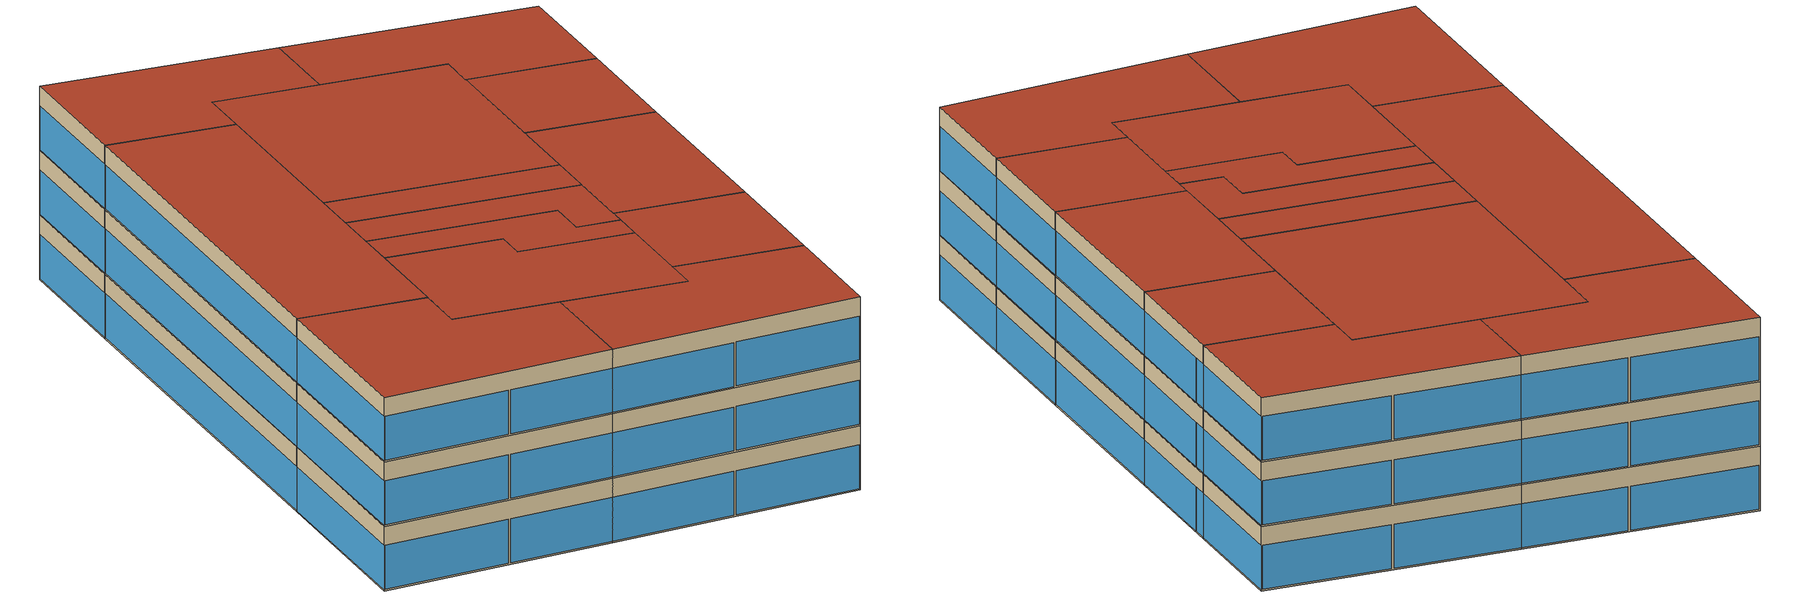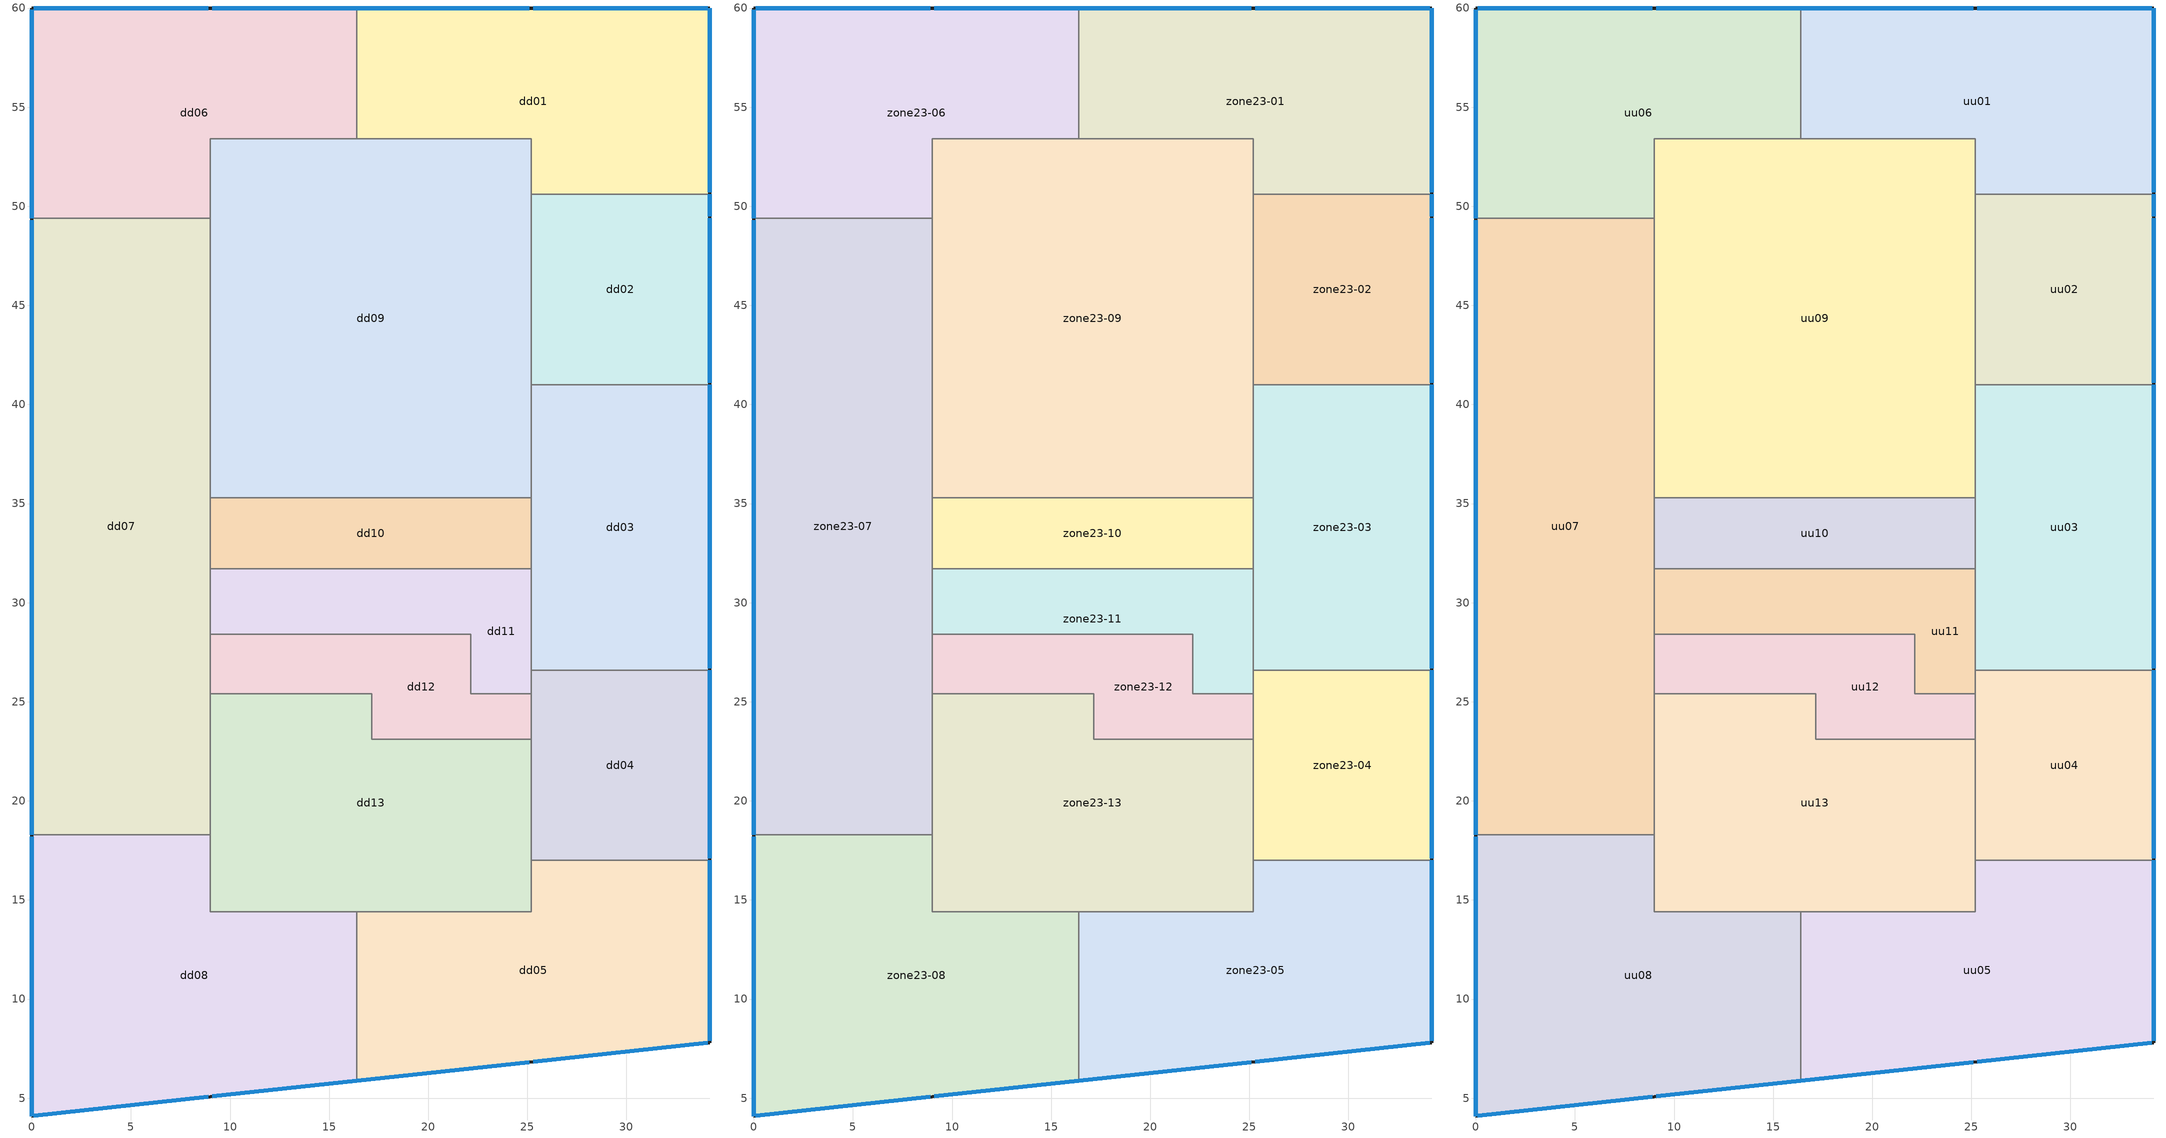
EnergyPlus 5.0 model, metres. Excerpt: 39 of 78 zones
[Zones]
dd03
 floor ground (GROUND_FLOOR): 34.2,41 34.2,26.6 25.2,26.6 25.2,41 z8.8
 wall outside (EXT_WALL): 34.2,26.6 34.2,41 z8.8:13.2
 wall to dd02 (ADJ_WALL): 34.2,41 25.2,41 z8.8:13.2
 wall to dd09 (ADJ_WALL): 25.2,41 25.2,35.3 z8.8:13.2
 wall to dd10 (ADJ_WALL): 25.2,35.3 25.2,31.7 z8.8:13.2
 wall to dd11 (ADJ_WALL): 25.2,31.7 25.2,26.6 z8.8:13.2
 wall to dd04 (ADJ_WALL): 25.2,26.6 34.2,26.6 z8.8:13.2
 window (EXT_WINDOW1): 34.2,26.7 34.2,41 z8.9:11.9
 ceiling to zone23-03 (ADJ_CEILING): 25.2,41 25.2,26.6 34.2,26.6 34.2,41 z13.2
dd12
 floor ground (GROUND_FLOOR): 25.2,25.4 25.2,23.1 17.15,23.1 17.15,25.4 9,25.4 9,28.4 22.15,28.4 22.15,25.4 z8.8
 wall to dd11 (ADJ_WALL): 25.2,25.4 22.15,25.4 22.15,28.4 9,28.4 z8.8:13.2
 wall to dd04 (ADJ_WALL): 25.2,23.1 25.2,25.4 z8.8:13.2
 wall to dd13 (ADJ_WALL): 9,25.4 17.15,25.4 17.15,23.1 25.2,23.1 z8.8:13.2
 wall to dd07 (ADJ_WALL): 9,28.4 9,25.4 z8.8:13.2
 ceiling to zone23-12 (ADJ_CEILING): 9,28.4 9,25.4 17.15,25.4 17.15,23.1 25.2,23.1 25.2,25.4 22.15,25.4 22.15,28.4 z13.2
dd08
 floor ground (GROUND_FLOOR): 16.4,14.4 16.4,5.87 0,4.1 0,18.3 9,18.3 9,14.4 z8.8
 wall outside (EXT_WALL): 0,18.3 0,4.1 16.4,5.87 z8.8:13.2
 wall to dd07 (ADJ_WALL): 9,18.3 0,18.3 z8.8:13.2
 wall to dd13 (ADJ_WALL): 16.4,14.4 9,14.4 9,18.3 z8.8:13.2
 wall to dd05 (ADJ_WALL): 16.4,5.87 16.4,14.4 z8.8:13.2
 window (EXT_WINDOW1): 0,18.2 0,4.1 / 9.1,5.08 16.4,5.87 / 0.1,4.11 8.9,5.06 z8.9:11.9
 ceiling to zone23-08 (ADJ_CEILING): 0,18.3 0,4.1 16.4,5.87 16.4,14.4 9,14.4 9,18.3 z13.2
dd01
 floor ground (GROUND_FLOOR): 34.2,60 34.2,50.6 25.2,50.6 25.2,53.4 16.4,53.4 16.4,60 z8.8
 wall outside (EXT_WALL): 34.2,50.6 34.2,60 16.4,60 z8.8:13.2
 wall to dd06 (ADJ_WALL): 16.4,60 16.4,53.4 z8.8:13.2
 wall to dd09 (ADJ_WALL): 16.4,53.4 25.2,53.4 25.2,50.6 z8.8:13.2
 wall to dd02 (ADJ_WALL): 25.2,50.6 34.2,50.6 z8.8:13.2
 window (EXT_WINDOW1): 25.1,60 16.4,60 / 34.2,50.7 34.2,60 / 34.1,60 25.3,60 z8.9:11.9
 ceiling to zone23-01 (ADJ_CEILING): 16.4,60 16.4,53.4 25.2,53.4 25.2,50.6 34.2,50.6 34.2,60 z13.2
dd02
 floor ground (GROUND_FLOOR): 34.2,50.6 34.2,41 25.2,41 25.2,50.6 z8.8
 wall outside (EXT_WALL): 34.2,41 34.2,50.6 z8.8:13.2
 wall to dd01 (ADJ_WALL): 34.2,50.6 25.2,50.6 z8.8:13.2
 wall to dd09 (ADJ_WALL): 25.2,50.6 25.2,41 z8.8:13.2
 wall to dd03 (ADJ_WALL): 25.2,41 34.2,41 z8.8:13.2
 window (EXT_WINDOW1): 34.2,49.5 34.2,50.6 / 34.2,41.1 34.2,49.4 z8.9:11.9
 ceiling to zone23-02 (ADJ_CEILING): 25.2,50.6 25.2,41 34.2,41 34.2,50.6 z13.2
dd07
 floor ground (GROUND_FLOOR): 9,49.4 9,18.3 0,18.3 0,49.4 z8.8
 wall outside (EXT_WALL): 0,49.4 0,18.3 z8.8:13.2
 wall to dd09 (ADJ_WALL): 9,35.3 9,49.4 z8.8:13.2
 wall to dd10 (ADJ_WALL): 9,31.7 9,35.3 z8.8:13.2
 wall to dd11 (ADJ_WALL): 9,28.4 9,31.7 z8.8:13.2
 wall to dd12 (ADJ_WALL): 9,25.4 9,28.4 z8.8:13.2
 wall to dd13 (ADJ_WALL): 9,18.3 9,25.4 z8.8:13.2
 wall to dd08 (ADJ_WALL): 0,18.3 9,18.3 z8.8:13.2
 wall to dd06 (ADJ_WALL): 9,49.4 0,49.4 z8.8:13.2
 window (EXT_WINDOW1): 0,49.3 0,18.3 z8.9:11.9
 ceiling to zone23-07 (ADJ_CEILING): 0,49.4 0,18.3 9,18.3 9,49.4 z13.2
dd10
 floor ground (GROUND_FLOOR): 25.2,35.3 25.2,31.7 9,31.7 9,35.3 z8.8
 wall to dd03 (ADJ_WALL): 25.2,31.7 25.2,35.3 z8.8:13.2
 wall to dd11 (ADJ_WALL): 9,31.7 25.2,31.7 z8.8:13.2
 wall to dd07 (ADJ_WALL): 9,35.3 9,31.7 z8.8:13.2
 wall to dd09 (ADJ_WALL): 25.2,35.3 9,35.3 z8.8:13.2
 ceiling to zone23-10 (ADJ_CEILING): 9,35.3 9,31.7 25.2,31.7 25.2,35.3 z13.2
dd04
 floor ground (GROUND_FLOOR): 34.2,26.6 34.2,17 25.2,17 25.2,26.6 z8.8
 wall outside (EXT_WALL): 34.2,17 34.2,26.6 z8.8:13.2
 wall to dd03 (ADJ_WALL): 34.2,26.6 25.2,26.6 z8.8:13.2
 wall to dd11 (ADJ_WALL): 25.2,26.6 25.2,25.4 z8.8:13.2
 wall to dd12 (ADJ_WALL): 25.2,25.4 25.2,23.1 z8.8:13.2
 wall to dd13 (ADJ_WALL): 25.2,23.1 25.2,17 z8.8:13.2
 wall to dd05 (ADJ_WALL): 25.2,17 34.2,17 z8.8:13.2
 window (EXT_WINDOW1): 34.2,17.1 34.2,26.6 z8.9:11.9
 ceiling to zone23-04 (ADJ_CEILING): 25.2,26.6 25.2,17 34.2,17 34.2,26.6 z13.2
dd05
 floor ground (GROUND_FLOOR): 34.2,17 34.2,7.8 16.4,5.87 16.4,14.4 25.2,14.4 25.2,17 z8.8
 wall outside (EXT_WALL): 16.4,5.87 34.2,7.8 34.2,17 z8.8:13.2
 wall to dd13 (ADJ_WALL): 25.2,17 25.2,14.4 16.4,14.4 z8.8:13.2
 wall to dd04 (ADJ_WALL): 34.2,17 25.2,17 z8.8:13.2
 wall to dd08 (ADJ_WALL): 16.4,14.4 16.4,5.87 z8.8:13.2
 window (EXT_WINDOW1): 16.4,5.87 25.1,6.82 / 34.2,7.9 34.2,17 / 25.3,6.84 34.1,7.79 z8.9:11.9
 ceiling to zone23-05 (ADJ_CEILING): 16.4,14.4 16.4,5.87 34.2,7.8 34.2,17 25.2,17 25.2,14.4 z13.2
dd13
 floor ground (GROUND_FLOOR): 25.2,23.1 25.2,14.4 9,14.4 9,25.4 17.15,25.4 17.15,23.1 z8.8
 wall to dd08 (ADJ_WALL): 9,18.3 9,14.4 16.4,14.4 z8.8:13.2
 wall to dd07 (ADJ_WALL): 9,25.4 9,18.3 z8.8:13.2
 wall to dd12 (ADJ_WALL): 25.2,23.1 17.15,23.1 17.15,25.4 9,25.4 z8.8:13.2
 wall to dd04 (ADJ_WALL): 25.2,17 25.2,23.1 z8.8:13.2
 wall to dd05 (ADJ_WALL): 16.4,14.4 25.2,14.4 25.2,17 z8.8:13.2
 ceiling to zone23-13 (ADJ_CEILING): 9,25.4 9,14.4 25.2,14.4 25.2,23.1 17.15,23.1 17.15,25.4 z13.2
dd09
 floor ground (GROUND_FLOOR): 25.2,53.4 25.2,35.3 9,35.3 9,53.4 z8.8
 wall to dd03 (ADJ_WALL): 25.2,35.3 25.2,41 z8.8:13.2
 wall to dd06 (ADJ_WALL): 16.4,53.4 9,53.4 9,49.4 z8.8:13.2
 wall to dd01 (ADJ_WALL): 25.2,50.6 25.2,53.4 16.4,53.4 z8.8:13.2
 wall to dd02 (ADJ_WALL): 25.2,41 25.2,50.6 z8.8:13.2
 wall to dd10 (ADJ_WALL): 9,35.3 25.2,35.3 z8.8:13.2
 wall to dd07 (ADJ_WALL): 9,49.4 9,35.3 z8.8:13.2
 ceiling to zone23-09 (ADJ_CEILING): 9,53.4 9,35.3 25.2,35.3 25.2,53.4 z13.2
dd06
 floor ground (GROUND_FLOOR): 16.4,60 16.4,53.4 9,53.4 9,49.4 0,49.4 0,60 z8.8
 wall outside (EXT_WALL): 16.4,60 0,60 0,49.4 z8.8:13.2
 wall to dd01 (ADJ_WALL): 16.4,53.4 16.4,60 z8.8:13.2
 wall to dd09 (ADJ_WALL): 9,49.4 9,53.4 16.4,53.4 z8.8:13.2
 wall to dd07 (ADJ_WALL): 0,49.4 9,49.4 z8.8:13.2
 window (EXT_WINDOW1): 16.4,60 9.1,60 / 0,59.9 0,49.4 / 8.9,60 0.1,60 z8.9:11.9
 ceiling to zone23-06 (ADJ_CEILING): 0,60 0,49.4 9,49.4 9,53.4 16.4,53.4 16.4,60 z13.2
dd11
 floor ground (GROUND_FLOOR): 25.2,31.7 25.2,25.4 22.15,25.4 22.15,28.4 9,28.4 9,31.7 z8.8
 wall to dd12 (ADJ_WALL): 9,28.4 22.15,28.4 22.15,25.4 25.2,25.4 z8.8:13.2
 wall to dd07 (ADJ_WALL): 9,31.7 9,28.4 z8.8:13.2
 wall to dd10 (ADJ_WALL): 25.2,31.7 9,31.7 z8.8:13.2
 wall to dd03 (ADJ_WALL): 25.2,26.6 25.2,31.7 z8.8:13.2
 wall to dd04 (ADJ_WALL): 25.2,25.4 25.2,26.6 z8.8:13.2
 ceiling to zone23-11 (ADJ_CEILING): 9,31.7 9,28.4 22.15,28.4 22.15,25.4 25.2,25.4 25.2,31.7 z13.2
zone23-10
 floor to dd10 (ADJ_CEILING): 25.2,35.3 25.2,31.7 9,31.7 9,35.3 z13.2
 wall to zone23-03 (ADJ_WALL): 25.2,31.7 25.2,35.3 z13.2:17.6
 wall to zone23-11 (ADJ_WALL): 9,31.7 25.2,31.7 z13.2:17.6
 wall to zone23-07 (ADJ_WALL): 9,35.3 9,31.7 z13.2:17.6
 wall to zone23-09 (ADJ_WALL): 25.2,35.3 9,35.3 z13.2:17.6
 ceiling to uu10 (ADJ_CEILING): 9,35.3 9,31.7 25.2,31.7 25.2,35.3 z17.6
zone23-03
 floor to dd03 (ADJ_CEILING): 34.2,41 34.2,26.6 25.2,26.6 25.2,41 z13.2
 wall outside (EXT_WALL): 34.2,26.6 34.2,41 z13.2:17.6
 wall to zone23-02 (ADJ_WALL): 34.2,41 25.2,41 z13.2:17.6
 wall to zone23-09 (ADJ_WALL): 25.2,41 25.2,35.3 z13.2:17.6
 wall to zone23-10 (ADJ_WALL): 25.2,35.3 25.2,31.7 z13.2:17.6
 wall to zone23-11 (ADJ_WALL): 25.2,31.7 25.2,26.6 z13.2:17.6
 wall to zone23-04 (ADJ_WALL): 25.2,26.6 34.2,26.6 z13.2:17.6
 window (EXT_WINDOW1): 34.2,26.7 34.2,41 z13.3:16.3
 ceiling to uu03 (ADJ_CEILING): 25.2,41 25.2,26.6 34.2,26.6 34.2,41 z17.6
zone23-01
 floor to dd01 (ADJ_CEILING): 34.2,60 34.2,50.6 25.2,50.6 25.2,53.4 16.4,53.4 16.4,60 z13.2
 wall outside (EXT_WALL): 34.2,50.6 34.2,60 16.4,60 z13.2:17.6
 wall to zone23-06 (ADJ_WALL): 16.4,60 16.4,53.4 z13.2:17.6
 wall to zone23-09 (ADJ_WALL): 16.4,53.4 25.2,53.4 25.2,50.6 z13.2:17.6
 wall to zone23-02 (ADJ_WALL): 25.2,50.6 34.2,50.6 z13.2:17.6
 window (EXT_WINDOW1): 25.1,60 16.4,60 / 34.2,50.7 34.2,60 / 34.1,60 25.3,60 z13.3:16.3
 ceiling to uu01 (ADJ_CEILING): 16.4,60 16.4,53.4 25.2,53.4 25.2,50.6 34.2,50.6 34.2,60 z17.6
zone23-02
 floor to dd02 (ADJ_CEILING): 34.2,50.6 34.2,41 25.2,41 25.2,50.6 z13.2
 wall outside (EXT_WALL): 34.2,41 34.2,50.6 z13.2:17.6
 wall to zone23-01 (ADJ_WALL): 34.2,50.6 25.2,50.6 z13.2:17.6
 wall to zone23-09 (ADJ_WALL): 25.2,50.6 25.2,41 z13.2:17.6
 wall to zone23-03 (ADJ_WALL): 25.2,41 34.2,41 z13.2:17.6
 window (EXT_WINDOW1): 34.2,49.5 34.2,50.6 / 34.2,41.1 34.2,49.4 z13.3:16.3
 ceiling to uu02 (ADJ_CEILING): 25.2,50.6 25.2,41 34.2,41 34.2,50.6 z17.6
zone23-07
 floor to dd07 (ADJ_CEILING): 9,49.4 9,18.3 0,18.3 0,49.4 z13.2
 wall outside (EXT_WALL): 0,49.4 0,18.3 z13.2:17.6
 wall to zone23-09 (ADJ_WALL): 9,35.3 9,49.4 z13.2:17.6
 wall to zone23-10 (ADJ_WALL): 9,31.7 9,35.3 z13.2:17.6
 wall to zone23-11 (ADJ_WALL): 9,28.4 9,31.7 z13.2:17.6
 wall to zone23-12 (ADJ_WALL): 9,25.4 9,28.4 z13.2:17.6
 wall to zone23-13 (ADJ_WALL): 9,18.3 9,25.4 z13.2:17.6
 wall to zone23-08 (ADJ_WALL): 0,18.3 9,18.3 z13.2:17.6
 wall to zone23-06 (ADJ_WALL): 9,49.4 0,49.4 z13.2:17.6
 window (EXT_WINDOW1): 0,49.3 0,18.3 z13.3:16.3
 ceiling to uu07 (ADJ_CEILING): 0,49.4 0,18.3 9,18.3 9,49.4 z17.6
zone23-09
 floor to dd09 (ADJ_CEILING): 25.2,53.4 25.2,35.3 9,35.3 9,53.4 z13.2
 wall to zone23-01 (ADJ_WALL): 25.2,50.6 25.2,53.4 16.4,53.4 z13.2:17.6
 wall to zone23-02 (ADJ_WALL): 25.2,41 25.2,50.6 z13.2:17.6
 wall to zone23-03 (ADJ_WALL): 25.2,35.3 25.2,41 z13.2:17.6
 wall to zone23-10 (ADJ_WALL): 9,35.3 25.2,35.3 z13.2:17.6
 wall to zone23-07 (ADJ_WALL): 9,49.4 9,35.3 z13.2:17.6
 wall to zone23-06 (ADJ_WALL): 16.4,53.4 9,53.4 9,49.4 z13.2:17.6
 ceiling to uu09 (ADJ_CEILING): 9,53.4 9,35.3 25.2,35.3 25.2,53.4 z17.6
zone23-08
 floor to dd08 (ADJ_CEILING): 16.4,14.4 16.4,5.87 0,4.1 0,18.3 9,18.3 9,14.4 z13.2
 wall outside (EXT_WALL): 0,18.3 0,4.1 16.4,5.87 z13.2:17.6
 wall to zone23-07 (ADJ_WALL): 9,18.3 0,18.3 z13.2:17.6
 wall to zone23-13 (ADJ_WALL): 16.4,14.4 9,14.4 9,18.3 z13.2:17.6
 wall to zone23-05 (ADJ_WALL): 16.4,5.87 16.4,14.4 z13.2:17.6
 window (EXT_WINDOW1): 9.1,5.08 16.4,5.87 / 0,18.2 0,4.1 / 0.1,4.11 8.9,5.06 z13.3:16.3
 ceiling to uu08 (ADJ_CEILING): 0,18.3 0,4.1 16.4,5.87 16.4,14.4 9,14.4 9,18.3 z17.6
zone23-05
 floor to dd05 (ADJ_CEILING): 34.2,17 34.2,7.8 16.4,5.87 16.4,14.4 25.2,14.4 25.2,17 z13.2
 wall outside (EXT_WALL): 16.4,5.87 34.2,7.8 34.2,17 z13.2:17.6
 wall to zone23-13 (ADJ_WALL): 25.2,17 25.2,14.4 16.4,14.4 z13.2:17.6
 wall to zone23-04 (ADJ_WALL): 34.2,17 25.2,17 z13.2:17.6
 wall to zone23-08 (ADJ_WALL): 16.4,14.4 16.4,5.87 z13.2:17.6
 window (EXT_WINDOW1): 34.2,7.9 34.2,17 / 16.4,5.87 25.1,6.82 / 25.3,6.84 34.1,7.79 z13.3:16.3
 ceiling to uu05 (ADJ_CEILING): 16.4,14.4 16.4,5.87 34.2,7.8 34.2,17 25.2,17 25.2,14.4 z17.6
zone23-12
 floor to dd12 (ADJ_CEILING): 25.2,25.4 25.2,23.1 17.15,23.1 17.15,25.4 9,25.4 9,28.4 22.15,28.4 22.15,25.4 z13.2
 wall to zone23-11 (ADJ_WALL): 25.2,25.4 22.15,25.4 22.15,28.4 9,28.4 z13.2:17.6
 wall to zone23-04 (ADJ_WALL): 25.2,23.1 25.2,25.4 z13.2:17.6
 wall to zone23-13 (ADJ_WALL): 9,25.4 17.15,25.4 17.15,23.1 25.2,23.1 z13.2:17.6
 wall to zone23-07 (ADJ_WALL): 9,28.4 9,25.4 z13.2:17.6
 ceiling to uu12 (ADJ_CEILING): 9,28.4 9,25.4 17.15,25.4 17.15,23.1 25.2,23.1 25.2,25.4 22.15,25.4 22.15,28.4 z17.6
zone23-06
 floor to dd06 (ADJ_CEILING): 16.4,60 16.4,53.4 9,53.4 9,49.4 0,49.4 0,60 z13.2
 wall outside (EXT_WALL): 16.4,60 0,60 0,49.4 z13.2:17.6
 wall to zone23-01 (ADJ_WALL): 16.4,53.4 16.4,60 z13.2:17.6
 wall to zone23-09 (ADJ_WALL): 9,49.4 9,53.4 16.4,53.4 z13.2:17.6
 wall to zone23-07 (ADJ_WALL): 0,49.4 9,49.4 z13.2:17.6
 window (EXT_WINDOW1): 0,59.9 0,49.4 / 16.4,60 9.1,60 / 8.9,60 0.1,60 z13.3:16.3
 ceiling to uu06 (ADJ_CEILING): 0,60 0,49.4 9,49.4 9,53.4 16.4,53.4 16.4,60 z17.6
zone23-04
 floor to dd04 (ADJ_CEILING): 34.2,26.6 34.2,17 25.2,17 25.2,26.6 z13.2
 wall outside (EXT_WALL): 34.2,17 34.2,26.6 z13.2:17.6
 wall to zone23-03 (ADJ_WALL): 34.2,26.6 25.2,26.6 z13.2:17.6
 wall to zone23-12 (ADJ_WALL): 25.2,25.4 25.2,23.1 z13.2:17.6
 wall to zone23-13 (ADJ_WALL): 25.2,23.1 25.2,17 z13.2:17.6
 wall to zone23-05 (ADJ_WALL): 25.2,17 34.2,17 z13.2:17.6
 wall to zone23-11 (ADJ_WALL): 25.2,26.6 25.2,25.4 z13.2:17.6
 window (EXT_WINDOW1): 34.2,17.1 34.2,26.6 z13.3:16.3
 ceiling to uu04 (ADJ_CEILING): 25.2,26.6 25.2,17 34.2,17 34.2,26.6 z17.6
zone23-11
 floor to dd11 (ADJ_CEILING): 25.2,31.7 25.2,25.4 22.15,25.4 22.15,28.4 9,28.4 9,31.7 z13.2
 wall to zone23-12 (ADJ_WALL): 9,28.4 22.15,28.4 22.15,25.4 25.2,25.4 z13.2:17.6
 wall to zone23-07 (ADJ_WALL): 9,31.7 9,28.4 z13.2:17.6
 wall to zone23-10 (ADJ_WALL): 25.2,31.7 9,31.7 z13.2:17.6
 wall to zone23-03 (ADJ_WALL): 25.2,26.6 25.2,31.7 z13.2:17.6
 wall to zone23-04 (ADJ_WALL): 25.2,25.4 25.2,26.6 z13.2:17.6
 ceiling to uu11 (ADJ_CEILING): 9,31.7 9,28.4 22.15,28.4 22.15,25.4 25.2,25.4 25.2,31.7 z17.6
zone23-13
 floor to dd13 (ADJ_CEILING): 25.2,23.1 25.2,14.4 9,14.4 9,25.4 17.15,25.4 17.15,23.1 z13.2
 wall to zone23-08 (ADJ_WALL): 9,18.3 9,14.4 16.4,14.4 z13.2:17.6
 wall to zone23-07 (ADJ_WALL): 9,25.4 9,18.3 z13.2:17.6
 wall to zone23-12 (ADJ_WALL): 25.2,23.1 17.15,23.1 17.15,25.4 9,25.4 z13.2:17.6
 wall to zone23-04 (ADJ_WALL): 25.2,17 25.2,23.1 z13.2:17.6
 wall to zone23-05 (ADJ_WALL): 16.4,14.4 25.2,14.4 25.2,17 z13.2:17.6
 ceiling to uu13 (ADJ_CEILING): 9,25.4 9,14.4 25.2,14.4 25.2,23.1 17.15,23.1 17.15,25.4 z17.6
uu07
 floor to zone23-07 (ADJ_CEILING): 9,49.4 9,18.3 0,18.3 0,49.4 z17.6
 wall outside (EXT_WALL): 0,49.4 0,18.3 z17.6:22
 wall to uu09 (ADJ_WALL): 9,35.3 9,49.4 z17.6:22
 wall to uu10 (ADJ_WALL): 9,31.7 9,35.3 z17.6:22
 wall to uu11 (ADJ_WALL): 9,28.4 9,31.7 z17.6:22
 wall to uu12 (ADJ_WALL): 9,25.4 9,28.4 z17.6:22
 wall to uu13 (ADJ_WALL): 9,18.3 9,25.4 z17.6:22
 wall to uu08 (ADJ_WALL): 0,18.3 9,18.3 z17.6:22
 wall to uu06 (ADJ_WALL): 9,49.4 0,49.4 z17.6:22
 window (EXT_WINDOW1): 0,49.3 0,18.3 z17.7:20.7
 roof outside (EXT_ROOF): 0,49.4 0,18.3 9,18.3 9,49.4 z22
uu10
 floor to zone23-10 (ADJ_CEILING): 25.2,35.3 25.2,31.7 9,31.7 9,35.3 z17.6
 wall to uu03 (ADJ_WALL): 25.2,31.7 25.2,35.3 z17.6:22
 wall to uu11 (ADJ_WALL): 9,31.7 25.2,31.7 z17.6:22
 wall to uu07 (ADJ_WALL): 9,35.3 9,31.7 z17.6:22
 wall to uu09 (ADJ_WALL): 25.2,35.3 9,35.3 z17.6:22
 roof outside (EXT_ROOF): 9,35.3 9,31.7 25.2,31.7 25.2,35.3 z22
uu13
 floor to zone23-13 (ADJ_CEILING): 25.2,23.1 25.2,14.4 9,14.4 9,25.4 17.15,25.4 17.15,23.1 z17.6
 wall to uu08 (ADJ_WALL): 9,18.3 9,14.4 16.4,14.4 z17.6:22
 wall to uu07 (ADJ_WALL): 9,25.4 9,18.3 z17.6:22
 wall to uu12 (ADJ_WALL): 25.2,23.1 17.15,23.1 17.15,25.4 9,25.4 z17.6:22
 wall to uu04 (ADJ_WALL): 25.2,17 25.2,23.1 z17.6:22
 wall to uu05 (ADJ_WALL): 16.4,14.4 25.2,14.4 25.2,17 z17.6:22
 roof outside (EXT_ROOF): 9,25.4 9,14.4 25.2,14.4 25.2,23.1 17.15,23.1 17.15,25.4 z22
uu06
 floor to zone23-06 (ADJ_CEILING): 16.4,60 16.4,53.4 9,53.4 9,49.4 0,49.4 0,60 z17.6
 wall outside (EXT_WALL): 16.4,60 0,60 0,49.4 z17.6:22
 wall to uu01 (ADJ_WALL): 16.4,53.4 16.4,60 z17.6:22
 wall to uu09 (ADJ_WALL): 9,49.4 9,53.4 16.4,53.4 z17.6:22
 wall to uu07 (ADJ_WALL): 0,49.4 9,49.4 z17.6:22
 window (EXT_WINDOW1): 16.4,60 9.1,60 / 0,59.9 0,49.4 / 8.9,60 0.1,60 z17.7:20.7
 roof outside (EXT_ROOF): 0,60 0,49.4 9,49.4 9,53.4 16.4,53.4 16.4,60 z22
uu01
 floor to zone23-01 (ADJ_CEILING): 34.2,60 34.2,50.6 25.2,50.6 25.2,53.4 16.4,53.4 16.4,60 z17.6
 wall outside (EXT_WALL): 34.2,50.6 34.2,60 16.4,60 z17.6:22
 wall to uu06 (ADJ_WALL): 16.4,60 16.4,53.4 z17.6:22
 wall to uu09 (ADJ_WALL): 16.4,53.4 25.2,53.4 25.2,50.6 z17.6:22
 wall to uu02 (ADJ_WALL): 25.2,50.6 34.2,50.6 z17.6:22
 window (EXT_WINDOW1): 25.1,60 16.4,60 / 34.2,50.7 34.2,60 / 34.1,60 25.3,60 z17.7:20.7
 roof outside (EXT_ROOF): 16.4,60 16.4,53.4 25.2,53.4 25.2,50.6 34.2,50.6 34.2,60 z22
uu12
 floor to zone23-12 (ADJ_CEILING): 25.2,25.4 25.2,23.1 17.15,23.1 17.15,25.4 9,25.4 9,28.4 22.15,28.4 22.15,25.4 z17.6
 wall to uu11 (ADJ_WALL): 25.2,25.4 22.15,25.4 22.15,28.4 9,28.4 z17.6:22
 wall to uu07 (ADJ_WALL): 9,28.4 9,25.4 z17.6:22
 wall to uu13 (ADJ_WALL): 9,25.4 17.15,25.4 17.15,23.1 25.2,23.1 z17.6:22
 wall to uu04 (ADJ_WALL): 25.2,23.1 25.2,25.4 z17.6:22
 roof outside (EXT_ROOF): 9,28.4 9,25.4 17.15,25.4 17.15,23.1 25.2,23.1 25.2,25.4 22.15,25.4 22.15,28.4 z22
uu05
 floor to zone23-05 (ADJ_CEILING): 34.2,17 34.2,7.8 16.4,5.87 16.4,14.4 25.2,14.4 25.2,17 z17.6
 wall outside (EXT_WALL): 16.4,5.87 34.2,7.8 34.2,17 z17.6:22
 wall to uu13 (ADJ_WALL): 25.2,17 25.2,14.4 16.4,14.4 z17.6:22
 wall to uu04 (ADJ_WALL): 34.2,17 25.2,17 z17.6:22
 wall to uu08 (ADJ_WALL): 16.4,14.4 16.4,5.87 z17.6:22
 window (EXT_WINDOW1): 16.4,5.87 25.1,6.82 / 34.2,7.9 34.2,17 / 25.3,6.84 34.1,7.79 z17.7:20.7
 roof outside (EXT_ROOF): 16.4,14.4 16.4,5.87 34.2,7.8 34.2,17 25.2,17 25.2,14.4 z22
uu09
 floor to zone23-09 (ADJ_CEILING): 25.2,53.4 25.2,35.3 9,35.3 9,53.4 z17.6
 wall to uu01 (ADJ_WALL): 25.2,50.6 25.2,53.4 16.4,53.4 z17.6:22
 wall to uu02 (ADJ_WALL): 25.2,41 25.2,50.6 z17.6:22
 wall to uu03 (ADJ_WALL): 25.2,35.3 25.2,41 z17.6:22
 wall to uu10 (ADJ_WALL): 9,35.3 25.2,35.3 z17.6:22
 wall to uu07 (ADJ_WALL): 9,49.4 9,35.3 z17.6:22
 wall to uu06 (ADJ_WALL): 16.4,53.4 9,53.4 9,49.4 z17.6:22
 roof outside (EXT_ROOF): 9,53.4 9,35.3 25.2,35.3 25.2,53.4 z22
uu03
 floor to zone23-03 (ADJ_CEILING): 34.2,41 34.2,26.6 25.2,26.6 25.2,41 z17.6
 wall outside (EXT_WALL): 34.2,26.6 34.2,41 z17.6:22
 wall to uu04 (ADJ_WALL): 25.2,26.6 34.2,26.6 z17.6:22
 wall to uu11 (ADJ_WALL): 25.2,31.7 25.2,26.6 z17.6:22
 wall to uu10 (ADJ_WALL): 25.2,35.3 25.2,31.7 z17.6:22
 wall to uu09 (ADJ_WALL): 25.2,41 25.2,35.3 z17.6:22
 wall to uu02 (ADJ_WALL): 34.2,41 25.2,41 z17.6:22
 window (EXT_WINDOW1): 34.2,26.7 34.2,41 z17.7:20.7
 roof outside (EXT_ROOF): 25.2,41 25.2,26.6 34.2,26.6 34.2,41 z22
uu02
 floor to zone23-02 (ADJ_CEILING): 34.2,50.6 34.2,41 25.2,41 25.2,50.6 z17.6
 wall outside (EXT_WALL): 34.2,41 34.2,50.6 z17.6:22
 wall to uu03 (ADJ_WALL): 25.2,41 34.2,41 z17.6:22
 wall to uu09 (ADJ_WALL): 25.2,50.6 25.2,41 z17.6:22
 wall to uu01 (ADJ_WALL): 34.2,50.6 25.2,50.6 z17.6:22
 window (EXT_WINDOW1): 34.2,49.5 34.2,50.6 / 34.2,41.1 34.2,49.4 z17.7:20.7
 roof outside (EXT_ROOF): 25.2,50.6 25.2,41 34.2,41 34.2,50.6 z22
uu11
 floor to zone23-11 (ADJ_CEILING): 25.2,31.7 25.2,25.4 22.15,25.4 22.15,28.4 9,28.4 9,31.7 z17.6
 wall to uu12 (ADJ_WALL): 9,28.4 22.15,28.4 22.15,25.4 25.2,25.4 z17.6:22
 wall to uu04 (ADJ_WALL): 25.2,25.4 25.2,26.6 z17.6:22
 wall to uu03 (ADJ_WALL): 25.2,26.6 25.2,31.7 z17.6:22
 wall to uu10 (ADJ_WALL): 25.2,31.7 9,31.7 z17.6:22
 wall to uu07 (ADJ_WALL): 9,31.7 9,28.4 z17.6:22
 roof outside (EXT_ROOF): 9,31.7 9,28.4 22.15,28.4 22.15,25.4 25.2,25.4 25.2,31.7 z22
uu08
 floor to zone23-08 (ADJ_CEILING): 16.4,14.4 16.4,5.87 0,4.1 0,18.3 9,18.3 9,14.4 z17.6
 wall outside (EXT_WALL): 0,18.3 0,4.1 16.4,5.87 z17.6:22
 wall to uu07 (ADJ_WALL): 9,18.3 0,18.3 z17.6:22
 wall to uu13 (ADJ_WALL): 16.4,14.4 9,14.4 9,18.3 z17.6:22
 wall to uu05 (ADJ_WALL): 16.4,5.87 16.4,14.4 z17.6:22
 window (EXT_WINDOW1): 0,18.2 0,4.1 / 9.1,5.08 16.4,5.87 / 0.1,4.11 8.9,5.06 z17.7:20.7
 roof outside (EXT_ROOF): 0,18.3 0,4.1 16.4,5.87 16.4,14.4 9,14.4 9,18.3 z22
uu04
 floor to zone23-04 (ADJ_CEILING): 34.2,26.6 34.2,17 25.2,17 25.2,26.6 z17.6
 wall outside (EXT_WALL): 34.2,17 34.2,26.6 z17.6:22
 wall to uu05 (ADJ_WALL): 25.2,17 34.2,17 z17.6:22
 wall to uu13 (ADJ_WALL): 25.2,23.1 25.2,17 z17.6:22
 wall to uu12 (ADJ_WALL): 25.2,25.4 25.2,23.1 z17.6:22
 wall to uu11 (ADJ_WALL): 25.2,26.6 25.2,25.4 z17.6:22
 wall to uu03 (ADJ_WALL): 34.2,26.6 25.2,26.6 z17.6:22
 window (EXT_WINDOW1): 34.2,17.1 34.2,26.6 z17.7:20.7
 roof outside (EXT_ROOF): 25.2,26.6 25.2,17 34.2,17 34.2,26.6 z22
[Building]
zone03: North Axis {deg}=0; Terrain=City; Loads Convergence Tolerance Value=0; Temperature Convergence Tolerance Value {deltaC}=0; Solar Distribution=FullInteriorAndExterior; Maximum Number of Warmup Days=0
[Site:Location]
not used: Latitude {deg}=0; Longitude {deg}=0; Time Zone {hr}=0; Elevation {m}=0
[Construction]
GROUND_FLOOR; EXT_WALL; EXT_ROOF; ADJ_WALL; ADJ_CEILING; EXT_WINDOW1: 
[WindowProperty:ShadingControl]
ESHADE=0; ISHADE=INPUT 1*MAX_ISHADE : SHADECNTRL=ISHADE_INTERNAL
[SurfaceProperty:OtherSideCoefficients]
BOUNDARY=IDENTICAL; BOUNDARY=INPUT 1*TBOUNDARY; BOUNDARY=INPUT 1*TBOUNDARY_2; BOUNDARY=INPUT 1*TBOUNDARY_3; BOUNDARY=INPUT 1*TGROUND; BOUNDARY=20; BOUNDARY=15
[Zone] Multiplier=1
dd03; dd12; uu07; dd08; zone23-10; dd01; dd02; uu10; dd07; dd10; dd04; uu13; zone23-03; uu06; uu01; uu12; zone23-01; uu05; dd05; dd13; dd09; zone23-02; zone23-07; zone23-09; dd06; uu09; uu03; uu02; dd11; zone23-08; uu11; uu08; zone23-05; zone23-12; uu04; zone23-06; zone23-04; zone23-11; zone23-13
